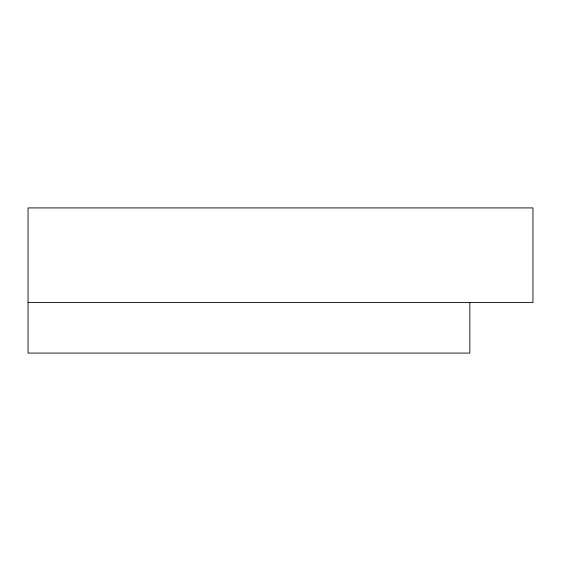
<?xml version="1.0" encoding="UTF-8"?>
<svg xmlns="http://www.w3.org/2000/svg" width="561" height="561" viewBox="0 0 561 561"><rect width="100%" height="100%" fill="white"/><g stroke="black" fill="none" stroke-linecap="round" stroke-linejoin="round"><path stroke-width="0.84" d="M28.05 302.589L532.95 302.589L532.95 207.921L28.05 207.921L28.05 353.079L469.838 353.079L469.838 302.589"/></g></svg>
